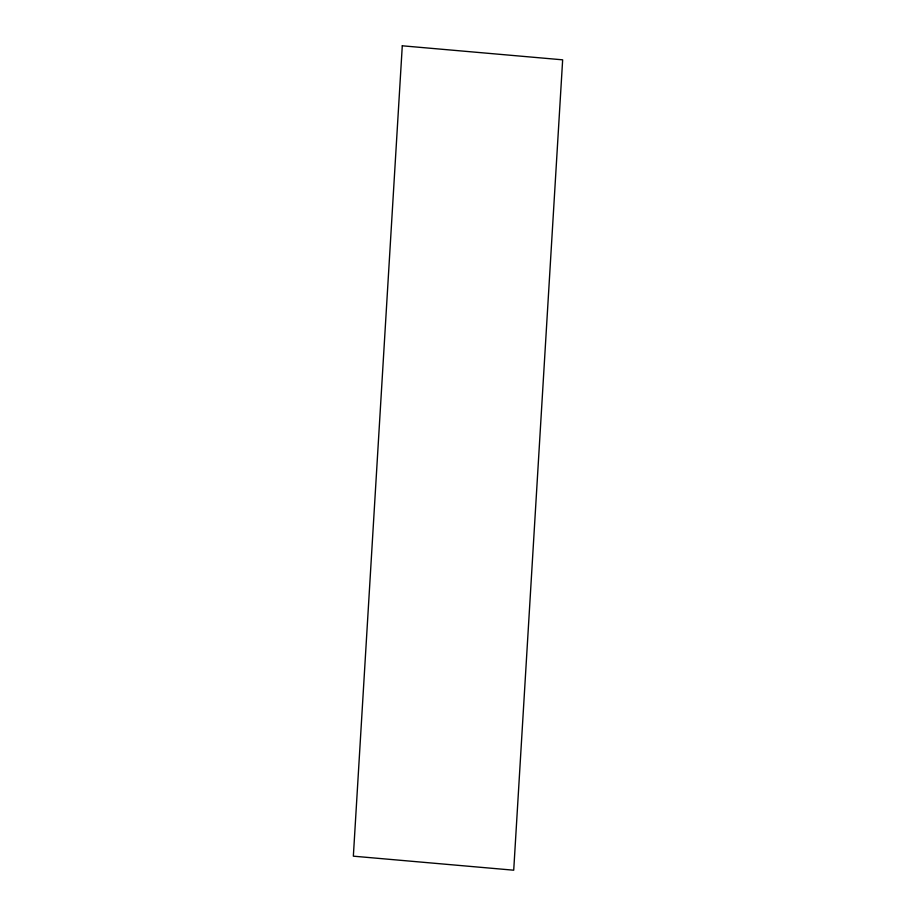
<?xml version="1.0" encoding="UTF-8"?>
<svg xmlns="http://www.w3.org/2000/svg" width="916" height="916" viewBox="0 0 916 916"><rect width="100%" height="100%" fill="white"/><g stroke="black" fill="none" stroke-linecap="round" stroke-linejoin="round"><path stroke-width="1.37" d="M402.284 45.8L353.347 856.174L513.716 870.2L562.653 59.826L402.284 45.8"/></g></svg>
